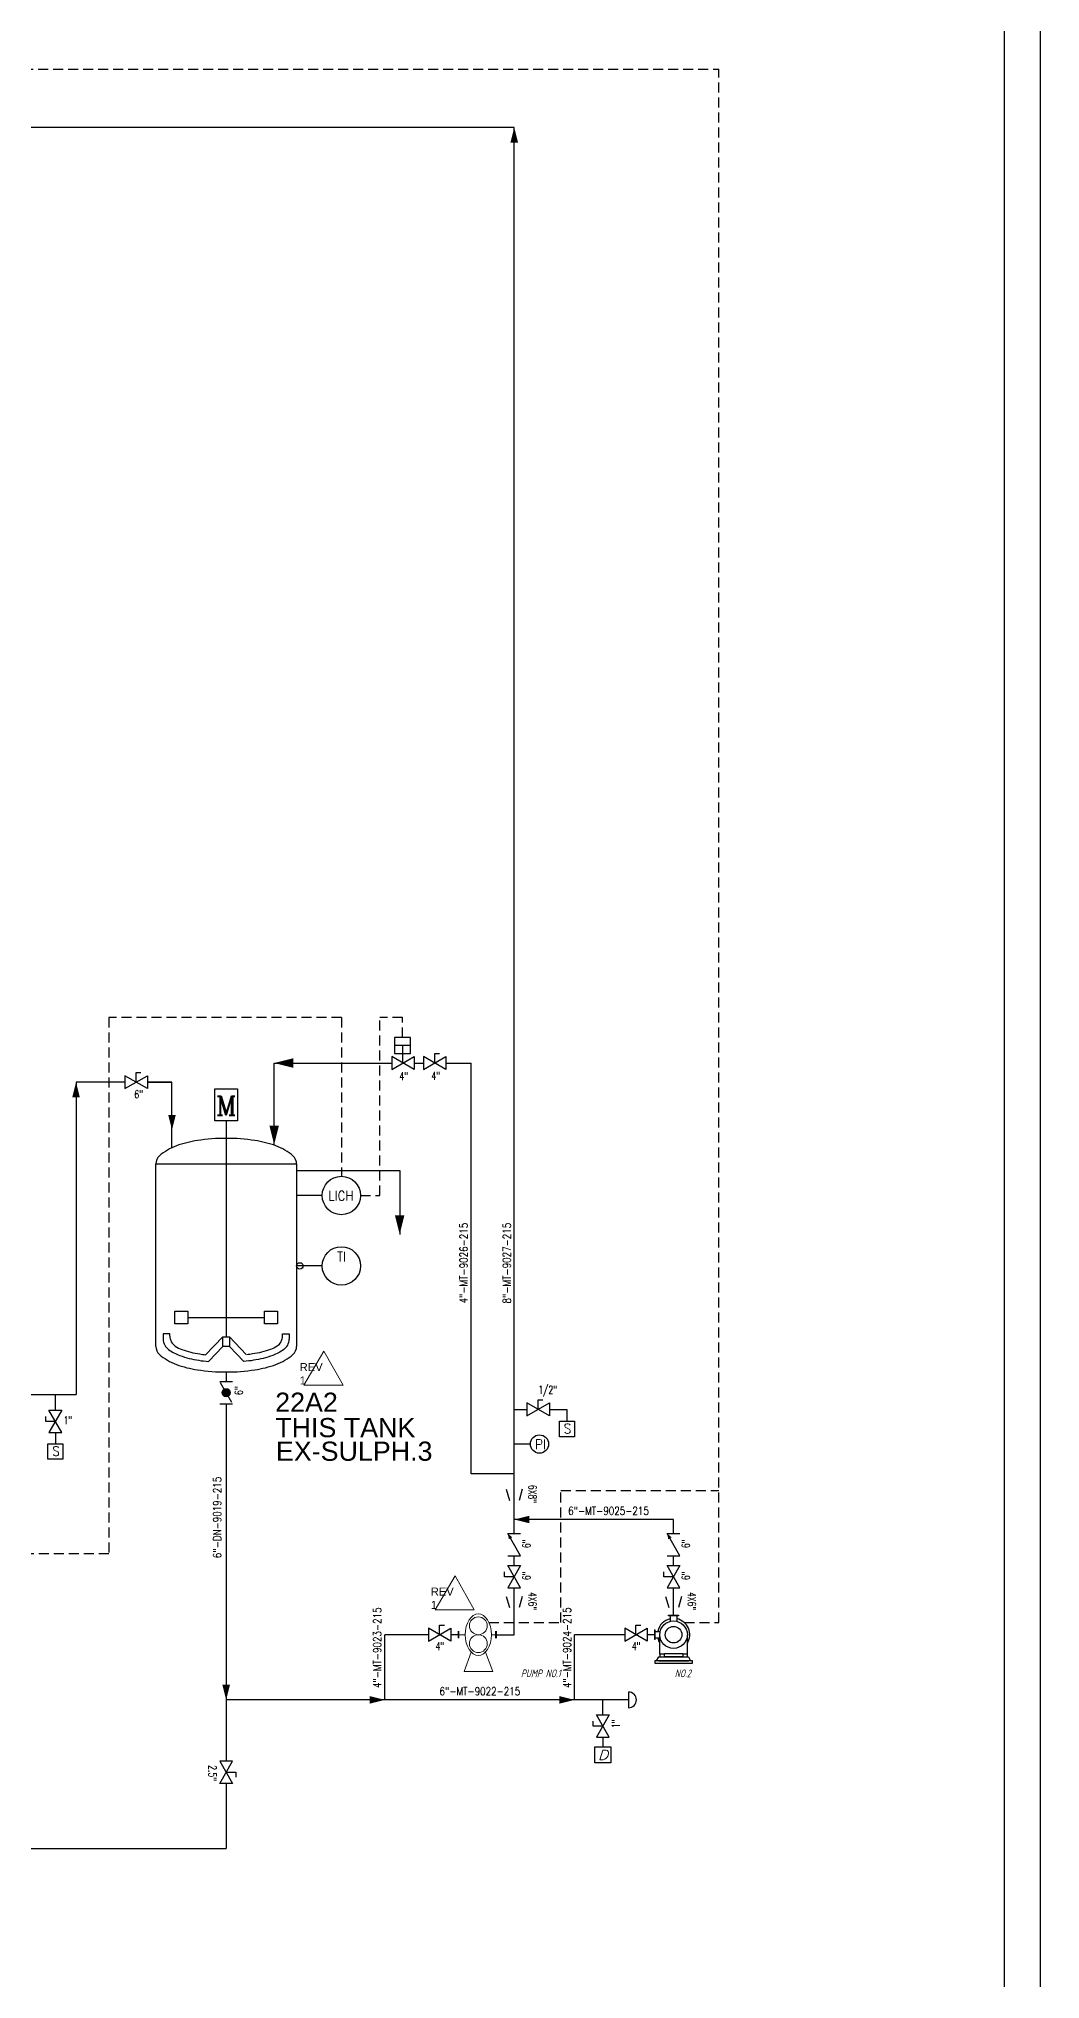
# Model space of a CAD drawing. Extents: x -29512 to 147477, y -5232 to 39709.
# Drawn here: x 138740.9 to 138803.5, y 7983 to 8104.3 of the extents above; entities that cross this region are included whole.
import ezdxf
from ezdxf.enums import TextEntityAlignment as Align

# ---------------------------------------------------------------- set-up
doc = ezdxf.new("R2010")
doc.units = 0
doc.linetypes.add('HIDDEN', pattern=[0.375, 0.25, -0.125])
doc.layers.get('0').update_dxf_attribs({"linetype": 'CONTINUOUS'})
for name, color, linetype in [('100', 1, 'CONTINUOUS'), ('DIMENSION', 3, 'CONTINUOUS'), ('GREEN', 92, 'CONTINUOUS'), ('NUVOLA', 6, 'CONTINUOUS'), ('P-707D', 7, 'CONTINUOUS'), ('RED', 1, 'CONTINUOUS'), ('roller', 11, 'CONTINUOUS'), ('S', 7, 'CONTINUOUS'), ('Y', 92, 'CONTINUOUS')]:
    doc.layers.add(name, color=color, linetype=linetype)
doc.layers.add('DIMENSI', color=20, linetype='CONTINUOUS', lineweight=9)
doc.layers.add('FITTING', color=7, linetype='CONTINUOUS', lineweight=13)
doc.styles.add('A2', font='arial.ttf', dxfattribs={"height": 0.6})
doc.styles.add('C4', font='COMPLEX', dxfattribs={"height": 0.4})
doc.styles.add('C6', font='COMPLEX', dxfattribs={"height": 0.6})
doc.styles.add('S', font='ITALIC', dxfattribs={"height": 6})
doc.styles.add('S2', font='SIMPLEX', dxfattribs={"height": 0.2})
doc.styles.add('S25', font='SIMPLEX', dxfattribs={"width": 0.8, "height": 0.25})
doc.styles.add('S3', font='SIMPLEX', dxfattribs={"width": 0.9, "height": 0.3})
doc.styles.add('S3S', font='SIMPLEX', dxfattribs={"width": 0.7, "height": 0.3})
doc.styles.add('STYLE4', font='isocp.shx', dxfattribs={"width": 0.8, "oblique": 15, "height": 2})

# ---------------------------------------------------------------- blocks, each defined once
blk = doc.blocks.new('*X12')
for p, q in [((12.778, 29.501), (12.903, 29.626)), ((12.782, 29.47), (12.934, 29.622)), ((12.786, 29.544), (12.86, 29.618)), ((12.792, 29.444), (12.96, 29.612)), ((12.806, 29.423), (12.981, 29.598)), ((12.823, 29.405), (12.999, 29.581)), ((12.844, 29.391), (13.013, 29.56)), ((12.87, 29.38), (13.023, 29.534)), ((12.9, 29.376), (13.028, 29.504)), ((12.942, 29.382), (13.022, 29.462))]:
    blk.add_line(p, q)
blk = doc.blocks.new('PRESA', base_point=(1.75, 0.1))
for p, q in [((1.5, 0.1), (1.5, 0.6)), ((1.5, 0.6), (2, 0.6)), ((2, 0.1), (1.5, 0.1)), ((2, 0.6), (2, 0.1))]:
    blk.add_line(p, q)
at = {"style": 'S', "width": 1.2}
blk.add_attdef('1', text='', height=0.3, dxfattribs=at).set_placement((1.75, 0.2), align=Align.CENTER)
blk = doc.blocks.new('MOTOR', base_point=(11.35, 51))
for p, q in [((11, 52), (11.7, 52)), ((11, 51), (11, 52)), ((11.7, 52), (11.7, 51)), ((11.7, 51), (11, 51))]:
    blk.add_line(p, q)
at = {"style": 'C6'}
blk.add_text('M', height=0.6, dxfattribs=at).set_placement((11.351, 51.18), align=Align.CENTER)
blk = doc.blocks.new('FRECC1', base_point=(14, 17))
blk.add_solid([(14, 17), (14.3, 17.075), (14.3, 16.925)])
blk = doc.blocks.new('S', base_point=(32, 46))
for p, q in [((32.7, 45.8), (32, 46.2)), ((32, 45.8), (32.7, 46.2)), ((32, 46.2), (32, 45.8)), ((32.35, 46), (32.35, 46.3)), ((32.35, 46.3), (32.5, 46.3)), ((32.7, 46.2), (32.7, 45.8))]:
    blk.add_line(p, q)
at = {"layer": 'S', "style": 'S2', "width": 0.7}
blk.add_attdef('S', text='', height=0.2, dxfattribs=at).set_placement((32.35, 46.35), align=Align.CENTER)
blk = doc.blocks.new('LINEA', base_point=(21, 32))
at = {"layer": 'S', "style": 'S25', "width": 0.9}
blk.add_attdef('LINE', (21, 32.14), '', height=0.25, dxfattribs=at)

msp = doc.modelspace()

# ---------------------------------------------------------------- linework, layer by layer
at = {"color": 5, "linetype": 'HIDDEN', "ltscale": 2.5}
for p, q in [((138568.407, 8102.364), (138783.4535, 8102.364)), ((138783.4535, 8005.2829), (138783.4535, 8102.364)), ((138759.8573, 8043.1006), (138745.3157, 8043.1006)), ((138745.3157, 8043.1006), (138745.3157, 8009.5917)), ((138759.8573, 8043.1006), (138759.8573, 8033.1775)), ((138763.6802, 8043.1006), (138762.2532, 8043.1006)), ((138762.2532, 8031.9775), (138762.2532, 8043.1006)), ((138763.6802, 8041.8534), (138763.6802, 8043.1006)), ((138761.0573, 8031.9775), (138762.2532, 8031.9775)), ((138773.5656, 8005.2829), (138773.5656, 8013.5472)), ((138773.5656, 8013.5472), (138783.4535, 8013.5472)), ((138745.3157, 8009.5917), (138692.2535, 8009.5917)), ((138769.0821, 8005.2829), (138773.5656, 8005.2829)), ((138781.297, 8005.2829), (138783.4535, 8005.2829))]:
    msp.add_line(p, q, dxfattribs=at)
for p, q in [((138764.1802, 8041.3552), (138763.1802, 8041.3552)), ((138755.6573, 8035.1473), (138755.6573, 8040.2534)), ((138755.6573, 8040.2534), (138763.0073, 8040.2534)), ((138764.4073, 8040.2534), (138764.9915, 8040.2534)), ((138766.3915, 8040.2534), (138767.9641, 8040.2534)), ((138747.7334, 8038.6534), (138746.3334, 8039.4534)), ((138746.3334, 8038.6534), (138747.7334, 8039.4534)), ((138746.3334, 8039.4534), (138746.3334, 8038.6534)), ((138747.0334, 8039.0534), (138747.0334, 8039.6534)), ((138747.0334, 8039.6534), (138747.3334, 8039.6534)), ((138747.7334, 8039.4534), (138747.7334, 8038.6534)), ((138757.0573, 8033.5473), (138763.5006, 8033.5473)), ((138763.5006, 8033.5473), (138763.5006, 8029.5473)), ((138758.6573, 8031.9775), (138757.0573, 8031.9775)), ((138758.6573, 8027.5753), (138757.0573, 8027.5753)), ((138742.3811, 8018.5604), (138741.5811, 8017.1604)), ((138741.5811, 8018.5604), (138742.3811, 8018.5604)), ((138742.3811, 8017.1604), (138741.5811, 8018.5604)), ((138741.3811, 8017.8604), (138741.3811, 8018.1604)), ((138741.9811, 8017.8604), (138741.3811, 8017.8604)), ((138741.5811, 8017.1604), (138742.3811, 8017.1604)), ((138776.2012, 7999.5166), (138776.2012, 8000.4534)), ((138776.2012, 7998.1166), (138776.2012, 7997.5166))]:
    msp.add_line(p, q)
at = {"color": 1, "lineweight": 15}
for p, q in [((138758.7672, 8022.2405), (138757.5207, 8020.1135)), ((138758.7672, 8022.2405), (138759.9716, 8020.1135)), ((138757.5207, 8020.1135), (138759.9716, 8020.1135)), ((138766.9598, 8008.2123), (138765.7133, 8006.0852)), ((138766.9598, 8008.2123), (138768.1641, 8006.0852)), ((138765.7133, 8006.0852), (138768.1641, 8006.0852))]:
    msp.add_line(p, q, dxfattribs=at)
at = {"color": 0}
for p, q in [((138741.9811, 8018.5604), (138741.9811, 8019.5325)), ((138741.9811, 8017.1604), (138741.9811, 8016.4664)), ((138771.6678, 8016.4405), (138770.6593, 8016.4405))]:
    msp.add_line(p, q, dxfattribs=at)
for points in [[(138773.4843, 8017.8783), (138774.4201, 8017.8783), (138774.4201, 8016.9034), (138773.4843, 8016.9034)], [(138741.5132, 8016.4664), (138742.4489, 8016.4664), (138742.4489, 8015.4915), (138741.5132, 8015.4915)]]:
    msp.add_lwpolyline(points, close=True, dxfattribs=at)
for centre, radius in [((138759.8573, 8031.9775), 1.2), ((138759.8573, 8027.5753), 1.2), ((138757.2573, 8027.5753), 0.2)]:
    msp.add_circle(centre, radius)
msp.add_circle((138772.239, 8016.4405), 0.5712, dxfattribs=at)
msp.add_arc((138777.8062, 8000.4534), 0.4921, 270, 90, dxfattribs=at)
at = {"layer": 'DIMENSI', "color": 2, "linetype": 'ByBlock', "lineweight": 9}
for p, q in [((138767.154, 8004.7498), (138767.154, 8004.3086)), ((138767.1975, 8004.7498), (138767.1975, 8004.3086)), ((138767.6016, 8004.5292), (138767.1975, 8004.5292)), ((138769.4996, 8004.5292), (138769.2339, 8004.5292)), ((138769.4996, 8004.7498), (138769.4996, 8004.3086)), ((138769.5431, 8004.7498), (138769.5431, 8004.3086))]:
    msp.add_line(p, q, dxfattribs=at)
at = {"layer": 'DIMENSI', "color": 0, "linetype": 'ByBlock', "lineweight": 9}
for points in [[(138780.3104, 8005.7501), (138780.9324, 8005.7501)], [(138780.3104, 8005.7029), (138780.9324, 8005.7029)], [(138779.4253, 8004.2183), (138779.4253, 8004.8402)], [(138779.4725, 8004.2183), (138779.4725, 8004.8402)]]:
    msp.add_lwpolyline(points, close=True, dxfattribs=at)
at = {"layer": 'DIMENSION', "color": 0, "linetype": 'ByBlock', "ltscale": 0.5}
for p, q in [((138767.9641, 8014.5915), (138767.9641, 8040.2534)), ((138770.6593, 8018.6103), (138771.4586, 8018.6103)), ((138772.8586, 8018.6103), (138773.9522, 8018.6103)), ((138773.9522, 8018.6103), (138773.9522, 8017.8783)), ((138770.6593, 8014.5915), (138767.9641, 8014.5915)), ((138777.8062, 8000.9455), (138777.8062, 7999.9613))]:
    msp.add_line(p, q, dxfattribs=at)
at = {"layer": 'DIMENSION', "color": 6, "linetype": 'ByBlock', "ltscale": 0.5}
for p, q in [((138771.4586, 8018.8003), (138771.4586, 8018.4203)), ((138770.4693, 8007.4528), (138770.8494, 8007.4528))]:
    msp.add_line(p, q, dxfattribs=at)
at = {"layer": 'DIMENSION', "color": 1, "lineweight": 25, "ltscale": 0.5}
for p, q in [((138762.5704, 8000.4534), (138762.5704, 8004.5292)), ((138765.2946, 8004.5292), (138762.5704, 8004.5292)), ((138767.154, 8004.5292), (138766.6946, 8004.5292)), ((138774.4314, 8000.4534), (138774.4314, 8004.5292)), ((138777.5659, 8004.5292), (138774.4314, 8004.5292)), ((138779.4253, 8004.5292), (138778.9659, 8004.5292))]:
    msp.add_line(p, q, dxfattribs=at)
at = {"layer": 'DIMENSION', "color": 6, "linetype": 'ByBlock', "ltscale": 0.5}
msp.add_lwpolyline([(138803.5333, 7876.2005), (138383.5333, 7876.2005), (138383.5333, 8173.2005), (138803.5333, 8173.2005)], close=True, dxfattribs=at)
at = {"layer": 'DIMENSION', "color": 0, "linetype": 'ByBlock', "ltscale": 0.5}
for points in [[(138385.7833, 8170.9505), (138801.2833, 8170.9505), (138801.2833, 7878.4505), (138385.7833, 7878.4505)], [(138779.4506, 8002.7501), (138781.7922, 8002.7501), (138781.7922, 8002.8854), (138779.4506, 8002.8854)], [(138780.0498, 8003.3469), (138781.193, 8003.3469), (138781.193, 8003.143), (138780.0498, 8003.143)]]:
    msp.add_lwpolyline(points, close=True, dxfattribs=at)
for points in [[(138780.4168, 8005.5204, 0.29941233), (138779.6302, 8004.7338)], [(138781.4797, 8003.9928, 0.52247313), (138780.826, 8005.5204)], [(138779.6302, 8004.3246, 0.08899884), (138779.7632, 8003.9928)]]:
    msp.add_lwpolyline(points, format="xyb", dxfattribs=at)
for points in [[(138780.3104, 8005.7029), (138780.3104, 8005.7501)], [(138780.4168, 8005.7029), (138780.4168, 8005.3627)], [(138780.826, 8005.7029), (138780.826, 8005.3627)], [(138780.9324, 8005.7501), (138780.9324, 8005.7029)], [(138779.4253, 8004.8402), (138779.4725, 8004.8402)], [(138779.4725, 8004.2183), (138779.4253, 8004.2183)], [(138779.4725, 8004.7338), (138779.7879, 8004.7338)], [(138779.4725, 8004.3246), (138779.7879, 8004.3246)], [(138779.7632, 8003.3072), (138779.7632, 8004.5292)], [(138781.4797, 8003.3072), (138781.4797, 8004.5292)], [(138779.5607, 8002.8854), (138779.6969, 8003.143), (138781.546, 8003.143), (138781.6822, 8002.8854)], [(138779.6969, 8002.8854), (138781.546, 8002.8854)], [(138780.0498, 8003.3072), (138779.7632, 8003.3072), (138779.7632, 8003.143), (138781.4797, 8003.143), (138781.4797, 8003.3072), (138781.193, 8003.3072)]]:
    msp.add_lwpolyline(points, dxfattribs=at)
for radius in [0.8582, 0.5194]:
    msp.add_circle((138780.6214, 8004.5292), radius, dxfattribs=at)
at = {"layer": 'FITTING'}
for centre in [(138768.4174, 8005.087), (138768.418, 8003.9715)]:
    msp.add_ellipse(centre, major_axis=(0.5577, 0.0003), ratio=1, start_param=-0.00047132, end_param=6.28271398, dxfattribs=at)
at = {"layer": 'GREEN'}
for p, q in [((138752.6573, 8036.6325), (138752.6573, 8023.1473)), ((138748.2573, 8033.9473), (138757.0573, 8033.9473)), ((138748.2573, 8022.5473), (138748.2573, 8033.9473)), ((138757.0573, 8033.9473), (138757.0573, 8022.5473)), ((138749.4573, 8024.7512), (138750.2573, 8024.7512)), ((138749.4573, 8023.9512), (138749.4573, 8024.7512)), ((138750.2573, 8024.7512), (138750.2573, 8023.9512)), ((138750.2573, 8024.3512), (138755.0573, 8024.3512)), ((138755.0573, 8024.7512), (138755.8573, 8024.7512)), ((138755.0573, 8023.9512), (138755.0573, 8024.7512)), ((138755.8573, 8024.7512), (138755.8573, 8023.9512)), ((138749.1389, 8023.3361), (138748.7263, 8023.3361)), ((138748.7263, 8023.3361), (138748.7263, 8022.9907)), ((138749.1389, 8023.1992), (138749.1389, 8023.3361)), ((138750.2573, 8023.9512), (138749.4573, 8023.9512)), ((138752.4573, 8023.1473), (138751.3677, 8022.0255)), ((138752.4573, 8023.1473), (138752.8573, 8023.1473)), ((138752.4573, 8022.5473), (138752.4573, 8023.1473)), ((138752.8573, 8023.1473), (138752.8573, 8022.5473)), ((138752.8573, 8023.1473), (138753.9095, 8022.0326)), ((138755.8573, 8023.9512), (138755.0573, 8023.9512)), ((138756.1758, 8023.3361), (138756.5884, 8023.3361)), ((138756.1758, 8023.1992), (138756.1758, 8023.3361)), ((138756.5884, 8023.3361), (138756.5884, 8022.9907)), ((138752.4573, 8022.5473), (138751.5422, 8021.6064)), ((138752.8573, 8022.5473), (138752.4573, 8022.5473)), ((138752.8573, 8022.5473), (138753.7525, 8021.5922))]:
    msp.add_line(p, q, dxfattribs=at)
for points in [[(138757.0573, 8033.9473, 0.21584338), (138756.8295, 8034.4504, 0.09319258), (138755.7686, 8035.0786, 0.04985918), (138754.4562, 8035.4126, 0.03739224), (138752.6573, 8035.5473, 0.03739224), (138750.8585, 8035.4126, 0.04985918), (138749.5461, 8035.0786, 0.09319258), (138748.4852, 8034.4504, 0.21584338), (138748.2573, 8033.9473, 0.21584338)], [(138748.2573, 8022.5473, 0.21584338), (138748.4852, 8022.0441, 0.09319258), (138749.5461, 8021.4159, 0.04985918), (138750.8585, 8021.082, 0.03739224), (138752.6573, 8020.9473, 0.03739224), (138754.4562, 8021.082, 0.04985918), (138755.7686, 8021.4159, 0.09319258), (138756.8295, 8022.0441, 0.21584338), (138757.0573, 8022.5473, 0.21584338)], [(138749.0599, 8022.3508, 0.072045), (138749.7511, 8021.9798, 0.04985918), (138750.9479, 8021.6753, 0.01324441), (138751.5512, 8021.6007, 0.03739224)], [(138749.4705, 8022.5563, 0.04966806), (138749.8878, 8022.3557, 0.04985918), (138751.0075, 8022.0708, 0.00813975), (138751.3649, 8022.0229, 0.03739224)], [(138756.2548, 8022.3508, -0.072045), (138755.5636, 8021.9798, -0.04985918), (138754.3668, 8021.6753, -0.01324441), (138753.7635, 8021.6007, -0.03739224)], [(138755.8442, 8022.5563, -0.04966806), (138755.4269, 8022.3557, -0.04985918), (138754.3072, 8022.0708, -0.00813975), (138753.9498, 8022.0229, -0.03739224)]]:
    msp.add_lwpolyline(points, format="xyb", dxfattribs=at)
for centre, start, end in [((138749.916, 8023.1981), 180.197274, 235.485703), ((138755.3987, 8023.1981), 304.514297, 359.802726), ((138749.5002, 8022.9911), 180.197274, 235.485703), ((138755.8145, 8022.9911), 304.514297, 359.802726)]:
    msp.add_arc(centre, 0.7771, start, end, dxfattribs=at)
at = {"layer": 'NUVOLA', "color": 1}
for p in [(138743.2741, 8039.0534), (138738.5417, 8019.5325)]:
    msp.add_line(p, (138743.2741, 8019.5325), dxfattribs=at)
at = {"layer": 'P-707D', "color": 1}
msp.add_line((138770.6593, 8098.7334), (138568.407, 8098.7334), dxfattribs=at)
at = {"layer": 'P-707D', "color": 1, "lineweight": 25}
for p, q in [((138770.6593, 8010.8505), (138770.6593, 8098.7334)), ((138780.6195, 8011.7281), (138770.6593, 8011.7281)), ((138780.6195, 8010.8505), (138780.6195, 8011.7281)), ((138770.6593, 8008.8528), (138770.6593, 8009.4505)), ((138780.6195, 8008.8528), (138780.6195, 8009.4505)), ((138770.6593, 8004.5292), (138770.6593, 8007.4528)), ((138780.6195, 8005.7501), (138780.6195, 8007.4528)), ((138769.5431, 8004.5292), (138770.6593, 8004.5292))]:
    msp.add_line(p, q, dxfattribs=at)
at = {"layer": 'RED'}
for p, q in [((138746.3334, 8039.0534), (138743.2741, 8039.0534)), ((138749.271, 8039.0534), (138747.7334, 8039.0534)), ((138747.7334, 8039.0534), (138748.6656, 8039.0534)), ((138748.6656, 8039.0534), (138749.271, 8039.0534)), ((138749.271, 8034.9473), (138749.271, 8039.0534)), ((138752.6573, 8020.9473), (138752.6573, 8020.3473)), ((138752.6573, 8018.9473), (138752.6573, 7996.6339)), ((138777.8062, 8000.4534), (138752.6573, 8000.4534)), ((138752.6573, 7995.2339), (138752.6573, 7991.1688)), ((138678.6749, 7991.1688), (138752.6573, 7991.1688))]:
    msp.add_line(p, q, dxfattribs=at)
at = {"layer": 'roller', "color": 0, "linetype": 'ByBlock', "lineweight": 9}
for p, q in [((138767.968, 8003.4459), (138767.5256, 8002.2278)), ((138768.8673, 8003.4451), (138769.3131, 8002.2278)), ((138781.3662, 8002.7501), (138779.8766, 8002.7501)), ((138768.42, 8002.2278), (138767.5256, 8002.2278)), ((138769.3131, 8002.2278), (138768.42, 8002.2278))]:
    msp.add_line(p, q, dxfattribs=at)
at = {"layer": 'roller', "color": 0, "linetype": 'ByBlock', "lineweight": 9, "extrusion": (0, 0, -1)}
msp.add_ellipse((138768.4177, 8004.5292), major_axis=(-0.0007, 1.2986), ratio=0.62847775, dxfattribs=at)
at = {"layer": 'S'}
for p, q in [((138763.7073, 8040.2534), (138763.7073, 8041.3552)), ((138763.0073, 8040.6534), (138763.0073, 8039.8534)), ((138764.4073, 8039.8534), (138763.0073, 8040.6534)), ((138763.0073, 8039.8534), (138764.4073, 8040.6534)), ((138764.4073, 8040.6534), (138764.4073, 8039.8534)), ((138764.9915, 8039.8534), (138766.3915, 8040.6534)), ((138766.3915, 8039.8534), (138764.9915, 8040.6534)), ((138764.9915, 8040.6534), (138764.9915, 8039.8534)), ((138765.6915, 8040.2534), (138765.6915, 8040.8534)), ((138765.6915, 8040.8534), (138765.9915, 8040.8534)), ((138766.3915, 8040.6534), (138766.3915, 8039.8534)), ((138752.2573, 8020.3473), (138753.0573, 8020.3473)), ((138753.013, 8019.0292), (138752.298, 8020.2771)), ((138752.2573, 8018.9473), (138753.0573, 8018.9473)), ((138770.1593, 8013.6161), (138770.3593, 8012.9161)), ((138771.1593, 8013.6161), (138770.9593, 8012.9161)), ((138770.2593, 8010.8505), (138771.0593, 8010.8505)), ((138771.0593, 8009.4505), (138770.2593, 8010.8505)), ((138780.2195, 8010.8505), (138781.0195, 8010.8505)), ((138781.0195, 8009.4505), (138780.2195, 8010.8505)), ((138770.2593, 8009.4505), (138771.0593, 8009.4505)), ((138780.2195, 8009.4505), (138781.0195, 8009.4505)), ((138770.1593, 8006.9203), (138770.3593, 8006.2203)), ((138771.1593, 8006.9203), (138770.9593, 8006.2203)), ((138780.1195, 8006.9203), (138780.3195, 8006.2203)), ((138781.1195, 8006.9203), (138780.9195, 8006.2203)), ((138775.6012, 7998.8166), (138775.6012, 7999.1166)), ((138776.6012, 7998.1166), (138775.8012, 7999.5166)), ((138776.6012, 7999.5166), (138775.8012, 7998.1166)), ((138775.8012, 7999.5166), (138776.6012, 7999.5166)), ((138776.2012, 7998.8166), (138775.6012, 7998.8166)), ((138775.8012, 7998.1166), (138776.6012, 7998.1166))]:
    msp.add_line(p, q, dxfattribs=at)
msp.add_circle((138752.6555, 8019.6532), 0.25, dxfattribs=at)
for points in [[(138770.2593, 8010.8505), (138770.3255, 8010.488), (138770.5418, 8010.6134)], [(138780.2195, 8010.8505), (138780.2856, 8010.488), (138780.502, 8010.6134)]]:
    msp.add_solid(points, dxfattribs=at)

# ---------------------------------------------------------------- block references
at = {"yscale": 2, "zscale": 2}
for name, p, xscale in [('PRESA', (138763.6802, 8040.8534), -2), ('S', (138771.4586, 8018.6103), 2), ('S', (138765.2946, 8004.5292), 2), ('S', (138777.5659, 8004.5292), 2)]:
    msp.add_blockref(name, p, dxfattribs=dict(at, xscale=xscale))
at = {"color": 0, "xscale": 4, "yscale": 4, "zscale": 4}
msp.add_blockref('FRECC1', (138755.6573, 8040.2534), dxfattribs=at)
at = {"color": 0, "xscale": 4, "yscale": 4, "zscale": 4, "rotation": 90}
for p in [(138755.6573, 8035.1473), (138763.5006, 8029.5473)]:
    msp.add_blockref('FRECC1', p, dxfattribs=at)
ref = msp.add_blockref('LINEA', (138768.0295, 8025.228), dxfattribs=dict(xscale=2, yscale=2, zscale=2, rotation=90))
ref.add_attrib('LINE', '4"-MT-9026-215', (138767.7503, 8025.228), dxfattribs={"layer": 'S', "height": 0.5, "rotation": 90, "style": 'S25', "width": 0.8})
ref = msp.add_blockref('LINEA', (138770.7247, 8025.228), dxfattribs=dict(xscale=2, yscale=2, zscale=2, rotation=90))
ref.add_attrib('LINE', '8"-MT-9027-215', (138770.4455, 8025.228), dxfattribs={"layer": 'S', "height": 0.5, "rotation": 90, "style": 'S25', "width": 0.8})
ref = msp.add_blockref('LINEA', (138752.6233, 8009.31), dxfattribs=dict(xscale=2, yscale=2, zscale=2, rotation=90))
ref.add_attrib('LINE', '6"-DN-9019-215', (138752.3441, 8009.31), dxfattribs={"layer": 'S', "height": 0.5, "rotation": 90, "style": 'S25', "width": 0.8})
ref = msp.add_blockref('LINEA', (138774.0328, 8011.7398), dxfattribs=dict(xscale=2, yscale=2, zscale=2))
ref.add_attrib('LINE', '6"-MT-9025-215', (138774.0328, 8012.019), dxfattribs={"layer": 'S', "height": 0.5, "style": 'S25', "width": 0.8})
at = {"xscale": 2, "yscale": 2, "zscale": 2}
for p, rotation in [((138770.6593, 8007.4528), 90), ((138780.6195, 8007.4528), 90), ((138752.6573, 7996.6339), 270)]:
    msp.add_blockref('S', p, dxfattribs=dict(at, rotation=rotation))
ref = msp.add_blockref('LINEA', (138762.6281, 8001.1897), dxfattribs=dict(xscale=2, yscale=2, zscale=2, rotation=90))
ref.add_attrib('LINE', '4"-MT-9023-215', (138762.3489, 8001.1897), dxfattribs={"layer": 'S', "height": 0.5, "rotation": 90, "style": 'S25', "width": 0.8})
ref = msp.add_blockref('LINEA', (138774.4891, 8001.1897), dxfattribs=dict(xscale=2, yscale=2, zscale=2, rotation=90))
ref.add_attrib('LINE', '4"-MT-9024-215', (138774.2099, 8001.1897), dxfattribs={"layer": 'S', "height": 0.5, "rotation": 90, "style": 'S25', "width": 0.8})
ref = msp.add_blockref('LINEA', (138765.9923, 8000.4651), dxfattribs=dict(xscale=2, yscale=2, zscale=2))
ref.add_attrib('LINE', '6"-MT-9022-215', (138765.9923, 8000.7443), dxfattribs={"layer": 'S', "height": 0.5, "style": 'S25', "width": 0.8})
ref = msp.add_blockref('PRESA', (138776.2012, 7996.5166), dxfattribs=dict(xscale=2, yscale=2, zscale=2))
ref.add_attrib('1', 'D', dxfattribs={"layer": 'S', "height": 0.6, "style": 'S', "width": 1.2}).set_placement((138776.2012, 7996.7166), align=Align.CENTER)
at = {"layer": '100', "color": 1, "yscale": 3.159863186342818, "zscale": 3.159863186342818}
for p, xscale, rotation in [((138770.6593, 8098.7334), -3.159863186342818, 90), ((138743.2741, 8039.0534), -3.159863186342818, 90), ((138749.271, 8036.0638), 3.159863186342818, 90), ((138770.6593, 8011.7281), -3.159863186342818, 180), ((138752.6573, 8000.4534), 3.159863186342818, 90), ((138762.5704, 8000.4534), 3.159863186342818, 180), ((138774.4314, 8000.4534), 3.159863186342818, 180)]:
    msp.add_blockref('FRECC1', p, dxfattribs=dict(at, xscale=xscale, rotation=rotation))
at = {"layer": 'GREEN', "xscale": 2, "yscale": 2, "zscale": 2}
msp.add_blockref('MOTOR', (138752.6573, 8036.6325), dxfattribs=at)
at = {"layer": 'S', "xscale": 2, "yscale": 2, "zscale": 2, "rotation": 90}
msp.add_blockref('*X12', (138811.6625, 7993.8473), dxfattribs=at)

# ---------------------------------------------------------------- texts
at = {"color": 0, "style": 'S3S', "width": 0.7}
msp.add_text('4"', height=0.5, dxfattribs=at).set_placement((138765.4927, 8039.2151))
for s, rotation, p in [('6"', 90, (138753.6938, 8019.5099)), ('1"', 90, (138777.2556, 7998.683)), ('2.5"', 270, (138751.5593, 7996.3715))]:
    msp.add_text(s, height=0.5, rotation=rotation, dxfattribs=at).set_placement(p)
at = {"style": 'S3', "width": 0.9}
for s, p in [('S', (138773.7595, 8017.1102)), ('S', (138741.7884, 8015.6984)), ('PI', (138771.964, 8016.1262))]:
    msp.add_text(s, height=0.6, dxfattribs=at).set_placement(p)
at = {"color": 0, "char_height": 0.5, "width": 1.179599, "attachment_point": 1, "style": 'S3S'}
for s, insert in [('4"', (138763.4907, 8039.6884)), ('6"', (138746.9171, 8038.5529)), ('1/2"', (138772.1687, 8020.086)), ('1"', (138742.4938, 8018.1764)), ('4"', (138765.7435, 8004.065)), ('4"', (138778.0148, 8004.065))]:
    msp.add_mtext(s, dxfattribs=dict(at, insert=insert))
at = {"color": 1, "lineweight": 35, "char_height": 0.5, "width": 3.045266, "attachment_point": 1, "style": 'C4'}
for insert in [(138757.2525, 8021.5021), (138765.445, 8007.4738)]:
    msp.add_mtext('{\\f@Arial Unicode MS|b0|i0|c0|p34;REV\\P1}', dxfattribs=dict(at, insert=insert))
at = {"color": 0, "char_height": 0.5, "width": 1.179599, "attachment_point": 1, "style": 'S3S'}
for s, insert, rotation in [('6X8"', (138772.0576, 8013.8915), 270), ('6"', (138771.1706, 8009.9367), 90), ('6"', (138781.1308, 8009.9367), 90), ('6"', (138771.1706, 8007.9389), 90), ('6"', (138781.1308, 8007.9389), 90), ('4X6"', (138772.0576, 8007.1957), 270), ('4X6"', (138782.0177, 8007.1957), 270)]:
    msp.add_mtext(s, dxfattribs=dict(at, insert=insert, rotation=rotation))
at = {"style": 'S3', "width": 0.9}
for tag, p in [('LICH', (138759.8272, 8031.6586)), ('TI', (138759.868, 8027.8541))]:
    msp.add_attdef(tag, text='', height=0.6, dxfattribs=at).set_placement(p, align=Align.CENTER)
at = {"layer": 'DIMENSION', "color": 4, "char_height": 0.48304, "attachment_point": 1, "style": 'STYLE4'}
for s, insert in [('PUMP NO.1', (138771.0725, 8002.3534)), ('NO.2', (138780.6907, 8002.3534))]:
    msp.add_mtext(s, dxfattribs=dict(at, insert=insert))
at = {"layer": 'Y', "style": 'A2'}
for s, p in [('22A2', (138757.6793, 8018.4572)), ('THIS TANK ', (138760.3352, 8016.8699)), ('EX-SULPH.3', (138760.659, 8015.3966))]:
    msp.add_text(s, height=1.2, dxfattribs=at).set_placement(p, align=Align.CENTER)

doc.saveas('drawing.dxf')
